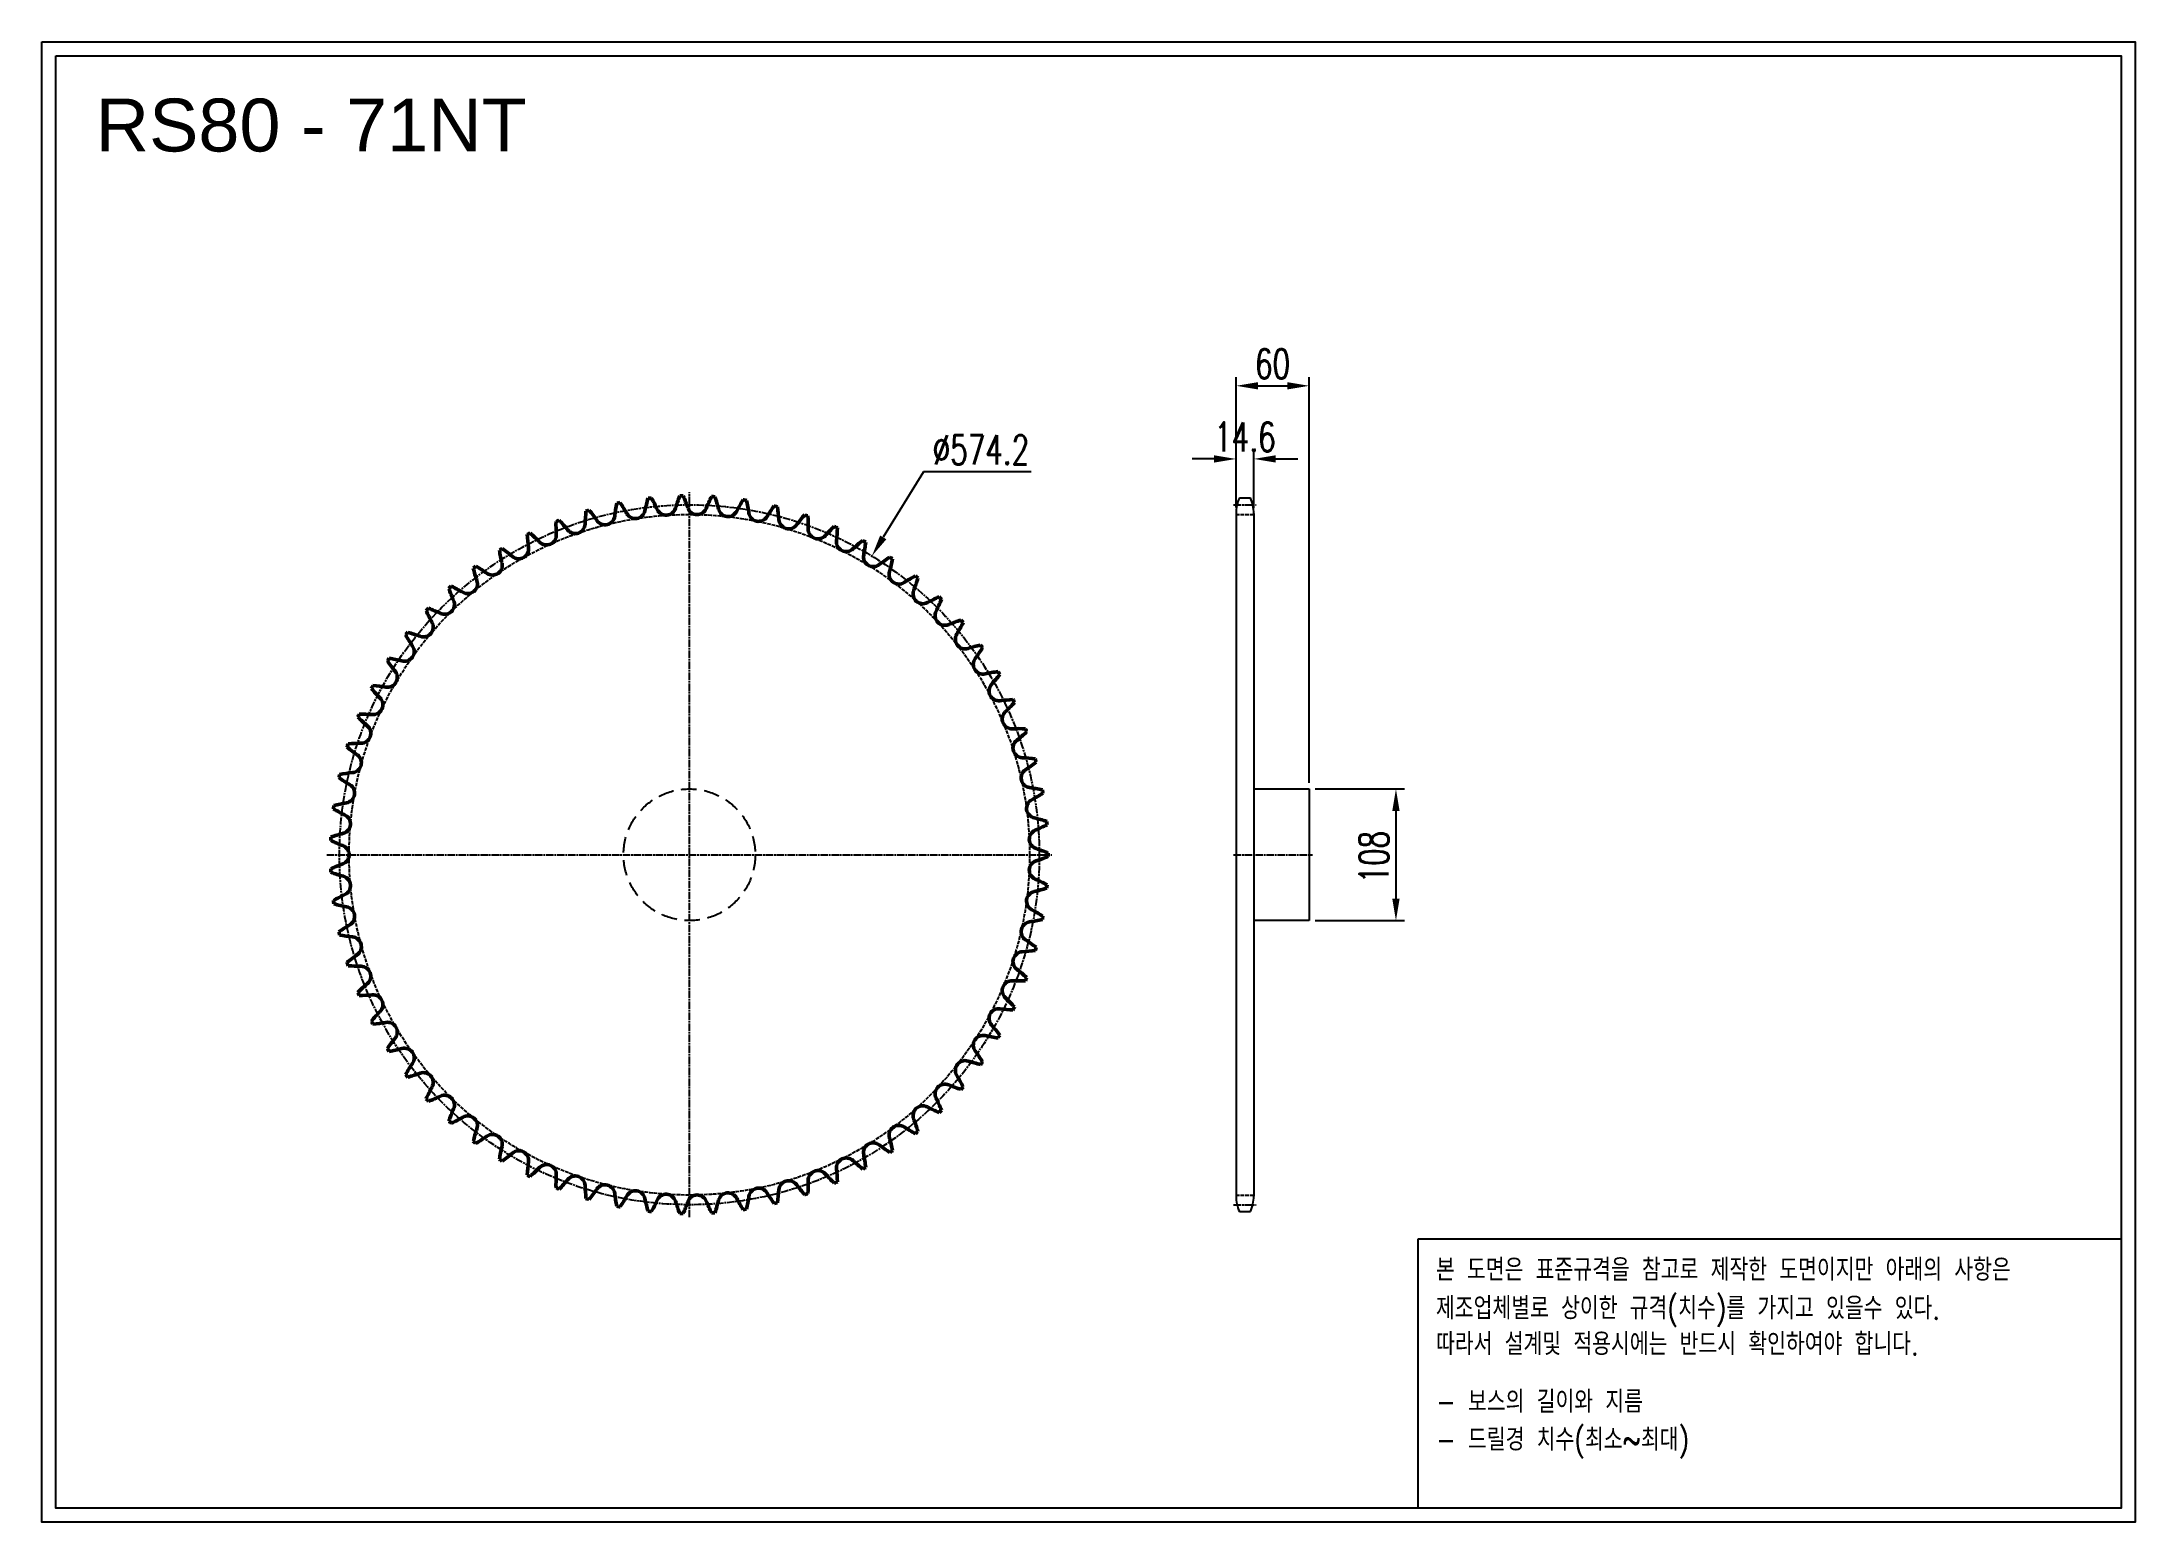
# Model space of a CAD drawing. Header units: millimetres. Extents: x -66918 to -65200, y 22702 to 23916.
import ezdxf

# ---------------------------------------------------------------- set-up
doc = ezdxf.new("R2010")
doc.units = ezdxf.units.MM
for name, pattern in [('AM_ISO02W050', [7.5, 6, -1.5]), ('AM_ISO02W050x2', [3.75, 3, -0.75]), ('AM_ISO08W050', [18, 12, -1.5, 3, -1.5]), ('AM_ISO08W050x2', [9, 6, -0.75, 1.5, -0.75]), ('HIDDEN', [9.525, 6.35, -3.175])]:
    doc.linetypes.add(name, pattern=pattern)
for name, color, linetype, lineweight in [('AM_0N', 7, 'Continuous', 50), ('AM_3N', 6, 'AM_ISO02W050', 25), ('AM_7', 4, 'AM_ISO08W050', 25), ('AM_7N', 4, 'AM_ISO08W050', 25)]:
    doc.layers.add(name, color=color, linetype=linetype, lineweight=lineweight)
doc.layers.add('HL', color=2, linetype='HIDDEN')
doc.layers.add('S-DIM', color=7, linetype='Continuous')
doc.styles.add('HAN', font='ROMANS.shx', dxfattribs={"width": 0.7, "bigfont": 'whgtxt.shx'})
doc.styles.add('HSG', font='SIMPLEX.shx', dxfattribs={"width": 0.7, "bigfont": 'HSG.shx'})
doc.styles.get("Standard").update_dxf_attribs({"font": 'arial.ttf'})
doc.dimstyles.new('APP36', dxfattribs={"dimscale": 10, "dimtxt": 2.4, "dimasz": 1.8, "dimexe": 0.7, "dimexo": 0.5, "dimgap": 0.6, "dimtad": 1, "dimtoh": 1, "dimdec": 1, "dimrnd": 0.01, "dimzin": 9, "dimdsep": 46, "dimtxsty": 'HSG', "dimcen": 0, "dimclrd": 1, "dimclre": 1, "dimclrt": 256, "dimazin": 2, "dimtp": 1, "dimtm": 1, "dimtfac": 0.5, "dimtdec": 1, "dimtofl": 0, "dimtmove": 0, "dimatfit": 3, "dimfxl": 0, "dimtvp": 1, "dimtolj": 2, "dimlwd": -1, "dimlwe": -1, "dimarcsym": 0})

# ---------------------------------------------------------------- blocks, each defined once
blk = doc.blocks.new('*D1')
at = {"layer": 'Defpoints', "color": 0, "transparency": 16777216}
for p in [(-65877.8, 23303.3), (-65877.8, 23195.3), (-65806.6, 23195.3)]:
    blk.add_point(p, dxfattribs=at)
at = {"layer": 'S-DIM', "color": 1, "transparency": 16777216}
for p, q in [((-65872.8, 23303.3), (-65799.6, 23303.3)), ((-65806.6, 23285.3), (-65806.6, 23213.3)), ((-65872.8, 23195.3), (-65799.6, 23195.3))]:
    blk.add_line(p, q, dxfattribs=at)
for points in [[(-65809.6, 23285.3), (-65803.6, 23285.3), (-65806.6, 23303.3)], [(-65809.6, 23213.3), (-65803.6, 23213.3), (-65806.6, 23195.3)]]:
    blk.add_solid(points, dxfattribs=at)
at = {"layer": 'S-DIM', "transparency": 16777216, "insert": (-65824.6, 23247.3), "char_height": 24, "attachment_point": 5, "rotation": 90, "style": 'HSG'}
blk.add_mtext('\\A2;108', dxfattribs=at)
blk = doc.blocks.new('*D2')
at = {"layer": 'Defpoints', "color": 0, "transparency": 16777216}
for p in [(-65923.2, 23574), (-65937.8, 23529.3), (-65923.2, 23528.5)]:
    blk.add_point(p, dxfattribs=at)
at = {"layer": 'S-DIM', "color": 1, "transparency": 16777216}
for p, q in [((-65937.8, 23534.3), (-65937.8, 23581)), ((-65923.2, 23533.5), (-65923.2, 23581)), ((-65955.8, 23574), (-65973.8, 23574)), ((-65905.2, 23574), (-65887.2, 23574))]:
    blk.add_line(p, q, dxfattribs=at)
for points in [[(-65955.8, 23577), (-65955.8, 23571), (-65937.8, 23574)], [(-65905.2, 23577), (-65905.2, 23571), (-65923.2, 23574)]]:
    blk.add_solid(points, dxfattribs=at)
at = {"layer": 'S-DIM', "transparency": 16777216, "insert": (-65930.5, 23592), "char_height": 24, "attachment_point": 5, "style": 'HSG'}
blk.add_mtext('\\A2;14.6', dxfattribs=at)
blk = doc.blocks.new('*D3')
at = {"layer": 'Defpoints', "color": 0, "transparency": 16777216}
for p in [(-65877.8, 23634), (-65937.8, 23529.3), (-65877.8, 23303.3)]:
    blk.add_point(p, dxfattribs=at)
at = {"layer": 'S-DIM', "color": 1, "transparency": 16777216}
for p, q in [((-65937.8, 23534.3), (-65937.8, 23641)), ((-65919.8, 23634), (-65895.8, 23634)), ((-65877.8, 23308.3), (-65877.8, 23641))]:
    blk.add_line(p, q, dxfattribs=at)
for points in [[(-65919.8, 23637), (-65919.8, 23631), (-65937.8, 23634)], [(-65895.8, 23637), (-65895.8, 23631), (-65877.8, 23634)]]:
    blk.add_solid(points, dxfattribs=at)
at = {"layer": 'S-DIM', "transparency": 16777216, "insert": (-65907.8, 23652), "char_height": 24, "attachment_point": 5, "style": 'HSG'}
blk.add_mtext('\\A2;60', dxfattribs=at)
blk = doc.blocks.new('*D4')
at = {"layer": 'Defpoints', "color": 0, "transparency": 16777216}
for p in [(-66236.6, 23494.3), (-66536, 23004.3)]:
    blk.add_point(p, dxfattribs=at)
at = {"layer": 'S-DIM', "color": 1, "transparency": 16777216}
for p, q in [((-66194.3, 23563.5), (-66227.2, 23509.7)), ((-66105.9, 23563.5), (-66194.3, 23563.5))]:
    blk.add_line(p, q, dxfattribs=at)
blk.add_solid([(-66229.8, 23511.2), (-66224.7, 23508.1), (-66236.6, 23494.3)], dxfattribs=at)
at = {"layer": 'S-DIM', "transparency": 16777216, "insert": (-66147.1, 23581.5), "char_height": 24, "attachment_point": 5, "style": 'HSG'}
blk.add_mtext('\\A2;∅574.2', dxfattribs=at)
blk = doc.blocks.new('notice1')
at = {"color": 4}
blk.add_lwpolyline([(-22142.12, 1735.9), (-22053.8, 1735.9), (-22053.8, 1702.07), (-22142.12, 1702.07)], close=True, dxfattribs=at)
at = {"color": 4, "style": 'HAN', "width": 0.8}
for s, p in [('본 도면은 표준규격을 참고로 제작한 도면이지만 아래의 사항은', (-22139.9, 1730.62)), ('제조업체별로 상이한 규격(치수)를 가지고 있을수 있다.', (-22139.9, 1725.78)), ('따라서 설계및 적용시에는 반드시 확인하여야 합니다.', (-22139.9, 1721.28)), ('- 보스의 길이와 지름', (-22139.9, 1714.03)), ('- 드릴경 치수(최소~최대)', (-22139.9, 1709.27))]:
    blk.add_text(s, height=2.7949, dxfattribs=at).set_placement(p)

msp = doc.modelspace()

# ---------------------------------------------------------------- linework, layer by layer
for p, q in [((-65937.83, 23529.31), (-65937.83, 22969.27)), ((-65935.03, 23542.01), (-65926.03, 23542.01)), ((-65923.23, 23529.31), (-65923.23, 22969.27)), ((-65923.23, 23303.29), (-65877.83, 23303.29)), ((-65877.83, 23303.29), (-65877.83, 23195.29)), ((-65877.83, 23195.29), (-65923.23, 23195.29)), ((-65935.03, 22956.57), (-65926.03, 22956.57))]:
    msp.add_line(p, q)
for points in [[(-66917.58, 23916.16), (-65200.12, 23916.16), (-65200.12, 22701.79), (-66917.58, 22701.79)], [(-66906.01, 23904.59), (-65211.69, 23904.59), (-65211.69, 22713.36), (-66906.01, 22713.36)]]:
    msp.add_lwpolyline(points, close=True)
for centre, start, end in [((-65907.63, 23529.31), 155.13196, 180), ((-65953.43, 23529.31), 0, 24.86804), ((-65907.63, 22969.27), 180, 204.86804), ((-65953.43, 22969.27), 335.13196, 0)]:
    msp.add_arc(centre, 30.2, start, end)
at = {"layer": 'AM_0N'}
for centre, radius, start, end in [((-66332.81, 23516.66), 139.11, 173.975, 178.38028), ((-66386.31, 23249.29), 294.45, 106.21212, 106.74563), ((-66576.66, 23444.52), 139.11, 34.57746, 38.98274), ((-66309.39, 23510.88), 139.11, 168.90458, 173.30986), ((-66386.31, 23249.29), 294.45, 101.1417, 101.67521), ((-66558.66, 23460.58), 139.11, 29.50704, 33.91232), ((-66430.61, 23533.05), 8.02, 209.50704, 348.23944), ((-66286.57, 23503.06), 139.11, 163.83416, 168.23944), ((-66386.31, 23249.29), 294.45, 96.07127, 96.60478), ((-66539.31, 23474.99), 139.11, 24.43662, 28.8419), ((-66405.36, 23535.85), 8.02, 204.43662, 343.16901), ((-66264.53, 23493.25), 139.11, 158.76374, 163.16901), ((-66386.31, 23249.29), 294.45, 91.00085, 91.53436), ((-66518.76, 23487.63), 139.11, 19.3662, 23.77148), ((-66379.96, 23536.41), 8.02, 199.3662, 338.09859), ((-66243.45, 23481.53), 139.11, 153.69331, 158.09859), ((-66386.31, 23249.29), 294.45, 85.93043, 86.46394), ((-66497.18, 23498.4), 139.11, 14.29577, 18.70105), ((-66354.61, 23534.73), 8.02, 194.29577, 333.02817), ((-66223.48, 23468), 139.11, 148.62289, 153.02817), ((-66386.31, 23249.29), 294.45, 80.86, 81.39352), ((-66474.73, 23507.22), 139.11, 9.22535, 13.63063), ((-66329.51, 23530.81), 8.02, 189.22535, 327.95775), ((-66204.79, 23452.75), 139.11, 143.55247, 147.95775), ((-66386.31, 23249.29), 294.45, 75.78958, 76.32309), ((-66451.59, 23514.03), 139.11, 4.15493, 8.56021), ((-66386.31, 23249.29), 294.45, 116.35296, 116.88647), ((-66608.06, 23407.96), 139.11, 44.71831, 49.12359), ((-66356.65, 23520.34), 139.11, 179.04543, 183.4507), ((-66386.31, 23249.29), 294.45, 111.28254, 111.81605), ((-66593.17, 23426.94), 139.11, 39.64789, 44.05317), ((-66479.88, 23520.81), 8.02, 219.64789, 358.38028), ((-66455.52, 23528.02), 8.02, 214.57746, 353.30986), ((-66304.85, 23524.69), 8.02, 184.15493, 322.88732), ((-66187.52, 23435.91), 139.11, 138.48205, 142.88732), ((-66386.31, 23249.29), 294.45, 70.71916, 71.25267), ((-66427.94, 23518.76), 139.11, 359.08451, 3.48978), ((-66280.83, 23516.41), 8.02, 179.08451, 317.8169), ((-66171.8, 23417.61), 139.11, 133.41162, 137.8169), ((-66386.31, 23249.29), 294.45, 65.64874, 66.18225), ((-66403.96, 23521.39), 139.11, 354.01408, 358.41936), ((-66386.31, 23249.29), 294.45, 121.42339, 121.9569), ((-66404.84, 23521.33), 139.11, 189.18627, 193.59155), ((-66621.21, 23387.74), 139.11, 49.78873, 54.19401), ((-66526.23, 23500.1), 8.02, 229.78873, 8.52113), ((-66380.72, 23521.9), 139.11, 184.11585, 188.52113), ((-66503.51, 23511.48), 8.02, 224.71831, 3.4507), ((-66257.63, 23506.04), 8.02, 174.01408, 312.74648), ((-66157.77, 23398), 139.11, 128.3412, 132.74648), ((-66386.31, 23249.29), 294.45, 60.57831, 61.11183), ((-66235.44, 23493.66), 8.02, 168.94366, 307.67606), ((-66379.84, 23521.88), 139.11, 348.94366, 353.34894), ((-66386.31, 23249.29), 294.45, 126.49381, 127.02732), ((-66428.81, 23518.63), 139.11, 194.25669, 198.66197), ((-66632.53, 23366.44), 139.11, 54.85915, 59.26443), ((-66547.84, 23486.75), 8.02, 234.85915, 13.59155), ((-66145.52, 23377.22), 139.11, 123.27078, 127.67606), ((-66214.44, 23479.37), 8.02, 163.87324, 302.60563), ((-66355.77, 23520.24), 139.11, 343.87324, 348.27852), ((-66386.31, 23249.29), 294.45, 55.50789, 56.0414), ((-66135.16, 23355.43), 139.11, 118.20036, 122.60563), ((-66386.31, 23249.29), 294.45, 50.43747, 50.97098), ((-66386.31, 23249.29), 294.45, 131.56423, 132.09774), ((-66452.44, 23513.82), 139.11, 199.32712, 203.73239), ((-66641.92, 23344.22), 139.11, 59.92958, 64.33486), ((-66568.2, 23471.55), 8.02, 239.92958, 18.66197), ((-66194.77, 23463.28), 8.02, 158.80282, 297.53521), ((-66331.95, 23516.48), 139.11, 338.80282, 343.20809), ((-66126.76, 23332.82), 139.11, 113.12993, 117.53521), ((-66386.31, 23249.29), 294.45, 45.36705, 45.90056), ((-66386.31, 23249.29), 294.45, 136.63465, 137.16816), ((-66475.56, 23506.94), 139.11, 204.39754, 208.80282), ((-66649.31, 23321.26), 139.11, 65, 69.40528), ((-66587.13, 23454.6), 8.02, 245, 23.73239), ((-66176.61, 23445.52), 8.02, 153.73239, 292.46479), ((-66308.55, 23510.63), 139.11, 333.73239, 338.13767), ((-66386.31, 23249.29), 294.45, 141.70508, 142.23859), ((-66497.99, 23498.04), 139.11, 209.46796, 213.87324), ((-66654.64, 23297.73), 139.11, 70.07042, 74.4757), ((-66604.49, 23436.05), 8.02, 250.07042, 28.80282), ((-66120.39, 23309.55), 139.11, 108.05951, 112.46479), ((-66160.09, 23426.22), 8.02, 148.66197, 287.39437), ((-66285.75, 23502.74), 139.11, 328.66197, 333.06725), ((-66386.31, 23249.29), 294.45, 40.29662, 40.83014), ((-66386.31, 23249.29), 294.45, 146.7755, 147.30901), ((-66657.87, 23273.83), 139.11, 75.14085, 79.54612), ((-66620.14, 23416.04), 8.02, 255.14085, 33.87324), ((-66116.11, 23285.82), 139.11, 102.98909, 107.39437), ((-66145.34, 23405.53), 8.02, 143.59155, 282.32394), ((-66263.75, 23492.86), 139.11, 323.59155, 327.99683), ((-66386.31, 23249.29), 294.45, 35.2262, 35.75971), ((-66633.96, 23394.72), 8.02, 260.21127, 38.94366), ((-66519.53, 23487.2), 139.11, 214.53838, 218.94366), ((-66113.93, 23261.79), 139.11, 97.91867, 102.32394), ((-66242.7, 23481.07), 139.11, 318.52113, 322.9264), ((-66386.31, 23249.29), 294.45, 30.15578, 30.68929), ((-66386.31, 23249.29), 294.45, 151.84592, 152.37943), ((-66540.04, 23474.49), 139.11, 219.60881, 224.01408), ((-66645.85, 23372.26), 8.02, 265.28169, 44.01408), ((-66658.98, 23249.73), 139.11, 80.21127, 84.61655), ((-66132.47, 23383.62), 8.02, 138.52113, 277.25352), ((-66113.9, 23237.67), 139.11, 92.84824, 97.25352), ((-66386.31, 23249.29), 294.45, 25.08536, 25.61887), ((-66386.31, 23249.29), 294.45, 156.91634, 157.44985), ((-66559.34, 23460.02), 139.11, 224.67923, 229.08451), ((-66657.95, 23225.63), 139.11, 85.28169, 89.68697), ((-66121.59, 23360.66), 8.02, 133.4507, 272.1831), ((-66222.78, 23467.47), 139.11, 313.4507, 317.85598), ((-66386.31, 23249.29), 294.45, 161.98677, 162.52028), ((-66654.8, 23201.72), 139.11, 90.35211, 94.75739), ((-66655.7, 23348.84), 8.02, 270.35211, 49.08451), ((-66115.99, 23213.64), 139.11, 87.77782, 92.1831), ((-66112.79, 23336.83), 8.02, 128.38028, 267.11268), ((-66204.13, 23452.16), 139.11, 308.38028, 312.78556), ((-66386.31, 23249.29), 294.45, 20.01493, 20.54845), ((-66577.29, 23443.91), 139.11, 229.74965, 234.15493), ((-66663.44, 23324.64), 8.02, 275.42254, 54.15493), ((-66120.2, 23189.89), 139.11, 82.7074, 87.11268), ((-66186.92, 23435.27), 139.11, 303.30986, 307.71514), ((-66386.31, 23249.29), 294.45, 14.94451, 15.47802), ((-66386.31, 23249.29), 294.45, 167.05719, 167.5907), ((-66593.74, 23426.27), 139.11, 234.82007, 239.22535), ((-66649.54, 23178.17), 139.11, 95.42254, 99.82781), ((-66669.02, 23299.86), 8.02, 280.49296, 59.22535), ((-66106.12, 23312.31), 8.02, 123.30986, 262.04225), ((-66386.31, 23249.29), 294.45, 172.12761, 172.66112), ((-66642.23, 23155.19), 139.11, 100.49296, 104.89824), ((-66101.65, 23287.3), 8.02, 118.23944, 256.97183), ((-66126.49, 23166.6), 139.11, 77.63698, 82.04225), ((-66171.26, 23416.92), 139.11, 298.23944, 302.64471), ((-66386.31, 23249.29), 294.45, 9.87409, 10.4076), ((-66608.57, 23407.24), 139.11, 239.8905, 244.29577), ((-66672.38, 23274.67), 8.02, 285.56338, 64.29577), ((-66134.81, 23143.96), 139.11, 72.56655, 76.97183), ((-66157.29, 23397.26), 139.11, 293.16901, 297.57429), ((-66386.31, 23249.29), 294.45, 4.80367, 5.33718), ((-66386.31, 23249.29), 294.45, 177.19803, 177.73154), ((-66621.66, 23386.98), 139.11, 244.96092, 249.3662), ((-66632.91, 23132.94), 139.11, 105.56338, 109.96866), ((-66673.51, 23249.29), 8.02, 290.6338, 69.3662), ((-66099.4, 23261.99), 8.02, 113.16901, 251.90141), ((-66145.11, 23122.15), 139.11, 67.49613, 71.90141), ((-66621.66, 23111.6), 139.11, 110.6338, 115.03908), ((-66386.31, 23249.29), 294.45, 182.26846, 182.80197), ((-66099.4, 23236.59), 8.02, 108.09859, 246.83099), ((-66145.11, 23376.44), 139.11, 288.09859, 292.50387), ((-66386.31, 23249.29), 294.45, 359.73324, 0.26676), ((-66632.91, 23365.64), 139.11, 250.03134, 254.43662), ((-66672.38, 23223.91), 8.02, 295.70423, 74.43662), ((-66134.81, 23354.62), 139.11, 283.02817, 287.43345), ((-66157.29, 23101.33), 139.11, 62.42571, 66.83099), ((-66386.31, 23249.29), 294.45, 354.66282, 355.19633), ((-66608.57, 23091.34), 139.11, 115.70423, 120.1095), ((-66386.31, 23249.29), 294.45, 187.33888, 187.87239), ((-66642.23, 23343.39), 139.11, 255.10176, 259.50704), ((-66669.02, 23198.73), 8.02, 300.77465, 79.50704), ((-66101.65, 23211.28), 8.02, 103.02817, 241.76056), ((-66171.26, 23081.66), 139.11, 57.35529, 61.76056), ((-66593.74, 23072.32), 139.11, 120.77465, 125.17993), ((-66386.31, 23249.29), 294.45, 192.4093, 192.94281), ((-66106.12, 23186.27), 8.02, 97.95775, 236.69014), ((-66126.49, 23331.98), 139.11, 277.95775, 282.36302), ((-66386.31, 23249.29), 294.45, 349.5924, 350.12591), ((-66649.54, 23320.41), 139.11, 260.17219, 264.57746), ((-66663.44, 23173.94), 8.02, 305.84507, 84.57746), ((-66112.79, 23161.75), 8.02, 92.88732, 231.61972), ((-66120.2, 23308.69), 139.11, 272.88732, 277.2926), ((-66186.92, 23063.31), 139.11, 52.28486, 56.69014), ((-66386.31, 23249.29), 294.45, 344.52198, 345.05549), ((-66577.29, 23054.68), 139.11, 125.84507, 130.25035), ((-66386.31, 23249.29), 294.45, 197.47972, 198.01323), ((-66654.8, 23296.87), 139.11, 265.24261, 269.64789), ((-66655.7, 23149.74), 8.02, 310.91549, 89.64789), ((-66204.13, 23046.42), 139.11, 47.21444, 51.61972), ((-66559.34, 23038.56), 139.11, 130.91549, 135.32077), ((-66386.31, 23249.29), 294.45, 202.55015, 203.08366), ((-66657.95, 23272.95), 139.11, 270.31303, 274.71831), ((-66645.85, 23126.32), 8.02, 315.98592, 94.71831), ((-66121.59, 23137.92), 8.02, 87.8169, 226.5493), ((-66115.99, 23284.94), 139.11, 267.8169, 272.22218), ((-66386.31, 23249.29), 294.45, 339.45155, 339.98507), ((-66540.04, 23024.09), 139.11, 135.98592, 140.39119), ((-66132.47, 23114.96), 8.02, 82.74648, 221.47887), ((-66113.9, 23260.91), 139.11, 262.74648, 267.15176), ((-66222.78, 23031.11), 139.11, 42.14402, 46.5493), ((-66386.31, 23249.29), 294.45, 334.38113, 334.91464), ((-66386.31, 23249.29), 294.45, 207.62057, 208.15408), ((-66658.98, 23248.85), 139.11, 275.38345, 279.78873), ((-66633.96, 23103.86), 8.02, 321.05634, 99.78873), ((-66145.34, 23093.05), 8.02, 77.67606, 216.40845), ((-66113.93, 23236.79), 139.11, 257.67606, 262.08133), ((-66242.7, 23017.51), 139.11, 37.0736, 41.47887), ((-66386.31, 23249.29), 294.45, 329.31071, 329.84422), ((-66519.53, 23011.39), 139.11, 141.05634, 145.46162), ((-66386.31, 23249.29), 294.45, 212.69099, 213.2245), ((-66657.87, 23224.75), 139.11, 280.45388, 284.85915), ((-66620.14, 23082.55), 8.02, 326.12676, 104.85915), ((-66263.75, 23005.73), 139.11, 32.00317, 36.40845), ((-66497.99, 23000.54), 139.11, 146.12676, 150.53204), ((-66386.31, 23249.29), 294.45, 217.76141, 218.29492), ((-66654.64, 23200.85), 139.11, 285.5243, 289.92958), ((-66604.49, 23062.53), 8.02, 331.19718, 109.92958), ((-66160.09, 23072.37), 8.02, 72.60563, 211.33803), ((-66285.75, 22995.85), 139.11, 26.93275, 31.33803), ((-66116.11, 23212.77), 139.11, 252.60563, 257.01091), ((-66386.31, 23249.29), 294.45, 324.24029, 324.7738), ((-66475.56, 22991.65), 139.11, 151.19718, 155.60246), ((-66386.31, 23249.29), 294.45, 222.83184, 223.36535), ((-66649.31, 23177.32), 139.11, 290.59472, 295), ((-66587.13, 23043.98), 8.02, 336.26761, 115), ((-66176.61, 23053.06), 8.02, 67.53521, 206.26761), ((-66308.55, 22987.95), 139.11, 21.86233, 26.26761), ((-66120.39, 23189.03), 139.11, 247.53521, 251.94049), ((-66386.31, 23249.29), 294.45, 319.16986, 319.70338), ((-66452.44, 22984.77), 139.11, 156.26761, 160.67288), ((-66641.92, 23154.36), 139.11, 295.66514, 300.07042), ((-66568.2, 23027.04), 8.02, 341.33803, 120.07042), ((-66194.77, 23035.3), 8.02, 62.46479, 201.19718), ((-66331.95, 22982.1), 139.11, 16.79191, 21.19718), ((-66126.76, 23165.76), 139.11, 242.46479, 246.87007), ((-66386.31, 23249.29), 294.45, 314.09944, 314.63295), ((-66386.31, 23249.29), 294.45, 227.90226, 228.43577), ((-66428.81, 22979.96), 139.11, 161.33803, 165.74331), ((-66386.31, 23249.29), 294.45, 232.97268, 233.50619), ((-66632.53, 23132.14), 139.11, 300.73557, 305.14085), ((-66547.84, 23011.83), 8.02, 346.40845, 125.14085), ((-66214.44, 23019.21), 8.02, 57.39437, 196.12676), ((-66355.77, 22978.34), 139.11, 11.72148, 16.12676), ((-66135.16, 23143.15), 139.11, 237.39437, 241.79964), ((-66386.31, 23249.29), 294.45, 309.02902, 309.56253), ((-66404.84, 22977.26), 139.11, 166.40845, 170.81373), ((-66386.31, 23249.29), 294.45, 238.0431, 238.57661), ((-66621.21, 23110.84), 139.11, 305.80599, 310.21127), ((-66526.23, 22998.48), 8.02, 351.47887, 130.21127), ((-66380.72, 22976.68), 139.11, 171.47887, 175.88415), ((-66257.63, 22992.54), 8.02, 47.25352, 185.98592), ((-66157.77, 23100.59), 139.11, 227.25352, 231.6588), ((-66235.44, 23004.92), 8.02, 52.32394, 191.05634), ((-66379.84, 22976.7), 139.11, 6.65106, 11.05634), ((-66145.52, 23121.37), 139.11, 232.32394, 236.72922), ((-66386.31, 23249.29), 294.45, 303.9586, 304.49211), ((-66386.31, 23249.29), 294.45, 243.11353, 243.64704), ((-66608.06, 23090.62), 139.11, 310.87641, 315.28169), ((-66503.51, 22987.1), 8.02, 356.5493, 135.28169), ((-66356.65, 22978.24), 139.11, 176.5493, 180.95457), ((-66593.17, 23071.65), 139.11, 315.94683, 320.35211), ((-66479.88, 22977.77), 8.02, 1.61972, 140.35211), ((-66304.85, 22973.89), 8.02, 37.11268, 175.84507), ((-66427.94, 22979.82), 139.11, 356.51022, 0.91549), ((-66280.83, 22982.17), 8.02, 42.1831, 180.91549), ((-66171.8, 23080.97), 139.11, 222.1831, 226.58838), ((-66386.31, 23249.29), 294.45, 293.81775, 294.35126), ((-66403.96, 22977.2), 139.11, 1.58064, 5.98592), ((-66386.31, 23249.29), 294.45, 298.88817, 299.42169), ((-66386.31, 23249.29), 294.45, 248.18395, 248.71746), ((-66332.81, 22981.93), 139.11, 181.61972, 186.025), ((-66386.31, 23249.29), 294.45, 253.25437, 253.78788), ((-66576.66, 23054.06), 139.11, 321.01726, 325.42254), ((-66455.52, 22970.56), 8.02, 6.69014, 145.42254), ((-66309.39, 22987.7), 139.11, 186.69014, 191.09542), ((-66558.66, 23038), 139.11, 326.08768, 330.49296), ((-66430.61, 22965.54), 8.02, 11.76056, 150.49296), ((-66286.57, 22995.52), 139.11, 191.76056, 196.16584), ((-66539.31, 23023.6), 139.11, 331.1581, 335.56338), ((-66405.36, 22962.73), 8.02, 16.83099, 155.56338), ((-66264.53, 23005.33), 139.11, 196.83099, 201.23626), ((-66518.76, 23010.96), 139.11, 336.22852, 340.6338), ((-66379.96, 22962.17), 8.02, 21.90141, 160.6338), ((-66243.45, 23017.05), 139.11, 201.90141, 206.30669), ((-66497.18, 23000.18), 139.11, 341.29895, 345.70423), ((-66354.61, 22963.85), 8.02, 26.97183, 165.70423), ((-66223.48, 23030.58), 139.11, 206.97183, 211.37711), ((-66474.73, 22991.36), 139.11, 346.36937, 350.77465), ((-66329.51, 22967.77), 8.02, 32.04225, 170.77465), ((-66204.79, 23045.83), 139.11, 212.04225, 216.44753), ((-66386.31, 23249.29), 294.45, 283.67691, 284.21042), ((-66451.59, 22984.55), 139.11, 351.43979, 355.84507), ((-66187.52, 23062.67), 139.11, 217.11268, 221.51795), ((-66386.31, 23249.29), 294.45, 288.74733, 289.28084), ((-66386.31, 23249.29), 294.45, 258.32479, 258.8583), ((-66386.31, 23249.29), 294.45, 263.39522, 263.92873), ((-66386.31, 23249.29), 294.45, 268.46564, 268.99915), ((-66386.31, 23249.29), 294.45, 273.53606, 274.06957), ((-66386.31, 23249.29), 294.45, 278.60648, 279.14)]:
    msp.add_arc(centre, radius, start, end, dxfattribs=at)
at = {"layer": 'AM_3N', "linetype": 'AM_ISO02W050x2'}
for p, q in [((-65937.83, 23528.47), (-65923.23, 23528.47)), ((-65937.83, 22970.12), (-65923.23, 22970.12))]:
    msp.add_line(p, q, dxfattribs=at)
msp.add_circle((-66386.31, 23249.29), 279.17, dxfattribs=at)
at = {"layer": 'AM_7', "linetype": 'AM_ISO08W050x2'}
for p, q in [((-65939.77, 23536.41), (-65921.29, 23536.41)), ((-65939.77, 23249.29), (-65875.02, 23249.29)), ((-65939.77, 22962.18), (-65921.29, 22962.18))]:
    msp.add_line(p, q, dxfattribs=at)
msp.add_circle((-66386.31, 23249.29), 287.11, dxfattribs=at)
at = {"layer": 'AM_7N', "linetype": 'AM_ISO08W050x2'}
for p, q in [((-66386.31, 22951.84), (-66386.31, 23546.74)), ((-66683.77, 23249.29), (-66088.86, 23249.29))]:
    msp.add_line(p, q, dxfattribs=at)
at = {"layer": 'HL', "ltscale": 2}
msp.add_circle((-66386.31, 23249.29), 54, dxfattribs=at)

# ---------------------------------------------------------------- block references
at = {"xscale": 6.527910445055999, "yscale": 6.527910445055999, "zscale": 6.527910445055999}
msp.add_blockref('notice1', (78753.52, 11602.41), dxfattribs=at)

# ---------------------------------------------------------------- texts
msp.add_text('RS80 - 71NT', height=43.3701).set_placement((-66873.35, 23826.23))

# ---------------------------------------------------------------- dimensions: what is measured, and where the dimension line sits
at = {"layer": 'S-DIM'}
dim = msp.add_linear_dim(base=(-65877.83, 23633.97), p1=(-65937.83, 23529.31), p2=(-65877.83, 23303.29), dimstyle='APP36', dxfattribs=at)
dim.commit()
dim.dimension.update_dxf_attribs({"geometry": '*D3', "text_midpoint": (-65907.83, 23651.97)})
dim = msp.add_linear_dim(base=(-65923.23, 23573.97), p1=(-65937.83, 23529.31), p2=(-65923.23, 23528.47), dimstyle='APP36', dxfattribs=at)
dim.commit()
dim.dimension.update_dxf_attribs({"geometry": '*D2', "text_midpoint": (-65930.53, 23573.97), "dimtype": 128})
dim = msp.add_diameter_dim_2p(p1=(-66536, 23004.28), p2=(-66236.63, 23494.3), dimstyle='APP36', dxfattribs=at)
dim.commit()
dim.dimension.update_dxf_attribs({"geometry": '*D4', "text_midpoint": (-66147.14, 23563.51), "dimtype": 131})
dim = msp.add_linear_dim(base=(-65806.6, 23195.29), p1=(-65877.83, 23303.29), p2=(-65877.83, 23195.29), angle=90, dimstyle='APP36', dxfattribs=at)
dim.commit()
dim.dimension.update_dxf_attribs({"geometry": '*D1', "text_midpoint": (-65806.6, 23247.25), "dimtype": 128})

doc.saveas('drawing.dxf')
